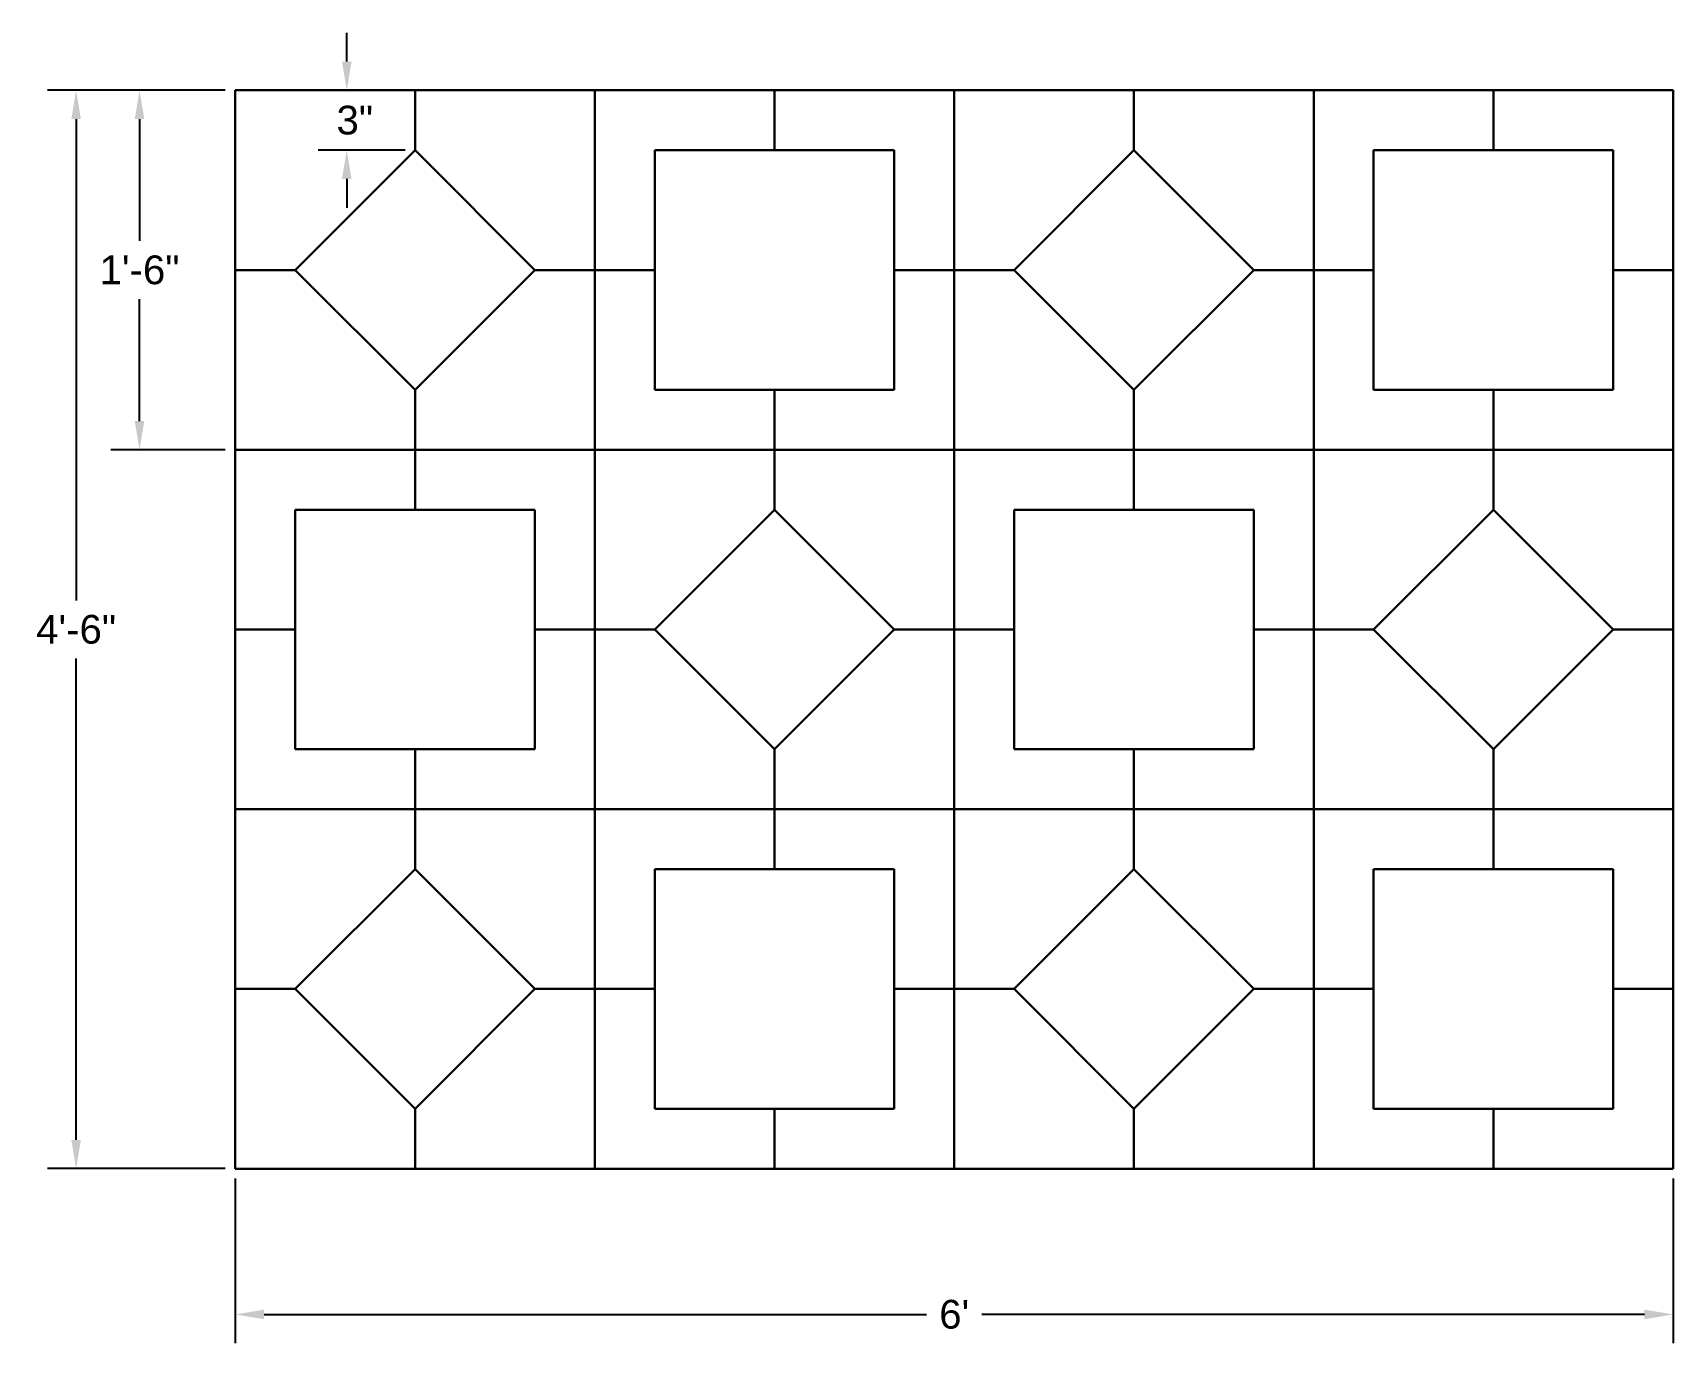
# Model space of a CAD drawing. Header units: inches. Extents: x -2.6 to 79.6, y -63 to 2.6.
import ezdxf

# ---------------------------------------------------------------- set-up
doc = ezdxf.new("R2010")
doc.units = ezdxf.units.IN
doc.header["$MEASUREMENT"] = 0
doc.styles.get("Standard").update_dxf_attribs({"font": 'ARIALUNI.ttf'})
doc.dimstyles.get("Standard").update_dxf_attribs({"dimscale": 8, "dimtxt": 0.18, "dimasz": 0.18, "dimexe": 0.18, "dimexo": 0.0625, "dimgap": 0.09, "dimtad": 0, "dimtih": 1, "dimtoh": 1, "dimdec": 4, "dimzin": 0, "dimdsep": 46, "dimlunit": 4, "dimtxsty": 'Standard', "dimcen": 0.09, "dimadec": 0, "dimazin": 2, "dimtfac": 1, "dimtdec": 4, "dimtofl": 0, "dimtmove": 0, "dimatfit": 3, "dimfxl": 1, "dimtolj": 1, "dimtzin": 0, "dimarcsym": 0})

# ---------------------------------------------------------------- blocks, each defined once
blk = doc.blocks.new('*D1')
at = {"color": 0, "lineweight": -2, "transparency": 16777216}
for p, q in [((7.081, -0.298), (-1.828, -0.298)), ((-0.388, -1.738), (-0.388, -25.842)), ((-0.388, -52.858), (-0.388, -28.754)), ((7.081, -54.298), (-1.828, -54.298))]:
    blk.add_line(p, q, dxfattribs=at)
at = {"color": 0, "transparency": 16777216}
for points in [[(-0.628, -1.738), (-0.148, -1.738), (-0.388, -0.298)], [(-0.628, -52.858), (-0.148, -52.858), (-0.388, -54.298)]]:
    blk.add_solid(points, dxfattribs=at)
at = {"layer": 'Defpoints', "color": 0, "transparency": 16777216}
for p in [(7.581, -0.298), (-0.388, -54.298), (7.581, -54.298)]:
    blk.add_point(p, dxfattribs=at)
at = {"color": 0, "transparency": 16777216, "insert": (-0.388, -27.298), "char_height": 1.44, "attachment_point": 5}
blk.add_mtext('\\A1;4\'-6"', dxfattribs=at)
blk = doc.blocks.new('*D2')
at = {"color": 0, "lineweight": -2, "transparency": 16777216}
for p, q in [((7.581, -54.798), (7.581, -63.038)), ((79.581, -54.798), (79.581, -63.038)), ((9.021, -61.598), (42.198, -61.598)), ((78.141, -61.598), (44.964, -61.598))]:
    blk.add_line(p, q, dxfattribs=at)
at = {"color": 0, "transparency": 16777216}
for points in [[(9.021, -61.358), (9.021, -61.838), (7.581, -61.598)], [(78.141, -61.358), (78.141, -61.838), (79.581, -61.598)]]:
    blk.add_solid(points, dxfattribs=at)
at = {"layer": 'Defpoints', "color": 0, "transparency": 16777216}
for p in [(7.581, -54.298), (79.581, -54.298), (79.581, -61.598)]:
    blk.add_point(p, dxfattribs=at)
at = {"color": 0, "transparency": 16777216, "insert": (43.581, -61.598), "char_height": 1.44, "attachment_point": 5}
blk.add_mtext("\\A1;6'", dxfattribs=at)
blk = doc.blocks.new('*D3')
at = {"color": 0, "lineweight": -2, "transparency": 16777216}
for p, q in [((13.163, 1.142), (13.163, 2.582)), ((16.081, -0.298), (11.723, -0.298)), ((16.081, -3.298), (11.723, -3.298)), ((13.163, -4.738), (13.163, -6.178))]:
    blk.add_line(p, q, dxfattribs=at)
at = {"color": 0, "transparency": 16777216}
for points in [[(12.923, 1.142), (13.403, 1.142), (13.163, -0.298)], [(12.923, -4.738), (13.403, -4.738), (13.163, -3.298)]]:
    blk.add_solid(points, dxfattribs=at)
at = {"layer": 'Defpoints', "color": 0, "transparency": 16777216}
for p in [(16.581, -0.298), (13.163, -3.298), (16.581, -3.298)]:
    blk.add_point(p, dxfattribs=at)
at = {"color": 0, "transparency": 16777216, "insert": (13.565, -1.798), "char_height": 1.44, "attachment_point": 5}
blk.add_mtext('\\A1;3"', dxfattribs=at)
blk = doc.blocks.new('*D4')
at = {"color": 0, "lineweight": -2, "transparency": 16777216}
for p, q in [((7.081, -0.298), (1.347, -0.298)), ((2.787, -1.738), (2.787, -7.842)), ((2.787, -16.858), (2.787, -10.754)), ((7.081, -18.298), (1.347, -18.298))]:
    blk.add_line(p, q, dxfattribs=at)
at = {"color": 0, "transparency": 16777216}
for points in [[(2.547, -1.738), (3.027, -1.738), (2.787, -0.298)], [(2.547, -16.858), (3.027, -16.858), (2.787, -18.298)]]:
    blk.add_solid(points, dxfattribs=at)
at = {"layer": 'Defpoints', "color": 0, "transparency": 16777216}
for p in [(7.581, -0.298), (2.787, -18.298), (7.581, -18.298)]:
    blk.add_point(p, dxfattribs=at)
at = {"color": 0, "transparency": 16777216, "insert": (2.787, -9.298), "char_height": 1.44, "attachment_point": 5}
blk.add_mtext('\\A1;1\'-6"', dxfattribs=at)

msp = doc.modelspace()

# ---------------------------------------------------------------- linework, layer by layer
at = {"lineweight": 30}
for p, q in [((7.58109, -0.29809), (7.58109, -54.29809)), ((79.58109, -0.29809), (7.58109, -0.29809)), ((7.58109, -0.29809), (7.58109, -18.29809)), ((7.58109, -0.29809), (25.58109, -0.29809)), ((16.58109, -0.29809), (16.58109, -3.29809)), ((25.58109, -0.29809), (43.58109, -0.29809)), ((25.58109, -0.29809), (25.58109, -54.29809)), ((34.58109, -0.29809), (34.58109, -3.29809)), ((43.58109, -0.29809), (61.58109, -0.29809)), ((43.58109, -0.29809), (43.58109, -54.29809)), ((52.58109, -0.29809), (52.58109, -3.29809)), ((61.58109, -0.29809), (79.58109, -0.29809)), ((61.58109, -0.29809), (61.58109, -54.29809)), ((70.58109, -0.29809), (70.58109, -3.29809)), ((79.58109, -54.29809), (79.58109, -0.29809)), ((79.58109, -0.29809), (79.58109, -18.29809)), ((16.58109, -3.29809), (10.58109, -9.29809)), ((22.58109, -9.29809), (16.58109, -3.29809)), ((40.58109, -3.29809), (28.58109, -3.29809)), ((28.58109, -3.29809), (28.58109, -9.29809)), ((40.58109, -15.29809), (40.58109, -3.29809)), ((52.58109, -3.29809), (46.58109, -9.29809)), ((58.58109, -9.29809), (52.58109, -3.29809)), ((76.58109, -3.29809), (64.58109, -3.29809)), ((64.58109, -3.29809), (64.58109, -9.29809)), ((76.58109, -15.29809), (76.58109, -3.29809)), ((7.58109, -9.29809), (10.58109, -9.29809)), ((10.58109, -9.29809), (16.58109, -15.29809)), ((16.58109, -15.29809), (22.58109, -9.29809)), ((25.58109, -9.29809), (22.58109, -9.29809)), ((22.58109, -9.29809), (25.58109, -9.29809)), ((25.58109, -9.29809), (28.58109, -9.29809)), ((28.58109, -9.29809), (28.58109, -15.29809)), ((43.58109, -9.29809), (40.58109, -9.29809)), ((40.58109, -9.29809), (43.58109, -9.29809)), ((43.58109, -9.29809), (46.58109, -9.29809)), ((46.58109, -9.29809), (52.58109, -15.29809)), ((52.58109, -15.29809), (58.58109, -9.29809)), ((61.58109, -9.29809), (58.58109, -9.29809)), ((58.58109, -9.29809), (61.58109, -9.29809)), ((61.58109, -9.29809), (64.58109, -9.29809)), ((64.58109, -9.29809), (64.58109, -15.29809)), ((79.58109, -9.29809), (76.58109, -9.29809)), ((16.58109, -18.29809), (16.58109, -15.29809)), ((16.58109, -15.29809), (16.58109, -18.29809)), ((28.58109, -15.29809), (40.58109, -15.29809)), ((34.58109, -18.29809), (34.58109, -15.29809)), ((34.58109, -15.29809), (34.58109, -18.29809)), ((52.58109, -18.29809), (52.58109, -15.29809)), ((52.58109, -15.29809), (52.58109, -18.29809)), ((64.58109, -15.29809), (76.58109, -15.29809)), ((70.58109, -18.29809), (70.58109, -15.29809)), ((70.58109, -15.29809), (70.58109, -18.29809)), ((7.58109, -18.29809), (7.58109, -36.29809)), ((7.58109, -18.29809), (79.58109, -18.29809)), ((16.58109, -18.29809), (16.58109, -21.29809)), ((34.58109, -18.29809), (34.58109, -21.29809)), ((52.58109, -18.29809), (52.58109, -21.29809)), ((70.58109, -18.29809), (70.58109, -21.29809)), ((79.58109, -18.29809), (79.58109, -36.29809)), ((16.58109, -21.29809), (10.58109, -21.29809)), ((10.58109, -21.29809), (10.58109, -27.29809)), ((22.58109, -21.29809), (16.58109, -21.29809)), ((22.58109, -27.29809), (22.58109, -21.29809)), ((28.58109, -27.29809), (34.58109, -21.29809)), ((34.58109, -21.29809), (40.58109, -27.29809)), ((52.58109, -21.29809), (46.58109, -21.29809)), ((46.58109, -21.29809), (46.58109, -27.29809)), ((58.58109, -21.29809), (52.58109, -21.29809)), ((58.58109, -33.29809), (58.58109, -21.29809)), ((70.58109, -21.29809), (64.58109, -27.29809)), ((76.58109, -27.29809), (70.58109, -21.29809)), ((7.58109, -27.29809), (10.58109, -27.29809)), ((10.58109, -27.29809), (10.58109, -33.29809)), ((25.58109, -27.29809), (22.58109, -27.29809)), ((22.58109, -33.29809), (22.58109, -27.29809)), ((25.58109, -27.29809), (25.58109, -27.29809)), ((25.58109, -27.29809), (28.58109, -27.29809)), ((34.58109, -33.29809), (28.58109, -27.29809)), ((40.58109, -27.29809), (34.58109, -33.29809)), ((43.58109, -27.29809), (40.58109, -27.29809)), ((43.58109, -27.29809), (43.58109, -27.29809)), ((43.58109, -27.29809), (46.58109, -27.29809)), ((46.58109, -27.29809), (46.58109, -33.29809)), ((61.58109, -27.29809), (58.58109, -27.29809)), ((61.58109, -27.29809), (61.58109, -27.29809)), ((61.58109, -27.29809), (64.58109, -27.29809)), ((64.58109, -27.29809), (70.58109, -33.29809)), ((70.58109, -33.29809), (76.58109, -27.29809)), ((79.58109, -27.29809), (76.58109, -27.29809)), ((10.58109, -33.29809), (16.58109, -33.29809)), ((16.58109, -36.29809), (16.58109, -33.29809)), ((16.58109, -33.29809), (16.58109, -36.29809)), ((16.58109, -33.29809), (22.58109, -33.29809)), ((34.58109, -36.29809), (34.58109, -33.29809)), ((34.58109, -33.29809), (34.58109, -36.29809)), ((46.58109, -33.29809), (58.58109, -33.29809)), ((52.58109, -36.29809), (52.58109, -33.29809)), ((52.58109, -33.29809), (52.58109, -36.29809)), ((70.58109, -36.29809), (70.58109, -33.29809)), ((70.58109, -33.29809), (70.58109, -36.29809)), ((7.58109, -36.29809), (7.58109, -54.29809)), ((7.58109, -36.29809), (79.58109, -36.29809)), ((16.58109, -36.29809), (16.58109, -39.29809)), ((34.58109, -36.29809), (34.58109, -39.29809)), ((52.58109, -36.29809), (52.58109, -39.29809)), ((70.58109, -36.29809), (70.58109, -39.29809)), ((79.58109, -36.29809), (79.58109, -54.29809)), ((16.58109, -39.29809), (10.58109, -45.29809)), ((22.58109, -45.29809), (16.58109, -39.29809)), ((40.58109, -39.29809), (28.58109, -39.29809)), ((28.58109, -45.29809), (28.58109, -39.29809)), ((40.58109, -51.29809), (40.58109, -39.29809)), ((46.58109, -45.29809), (52.58109, -39.29809)), ((52.58109, -39.29809), (58.58109, -45.29809)), ((76.58109, -39.29809), (64.58109, -39.29809)), ((64.58109, -39.29809), (64.58109, -45.29809)), ((76.58109, -51.29809), (76.58109, -39.29809)), ((7.58109, -45.29809), (10.58109, -45.29809)), ((10.58109, -45.29809), (16.58109, -51.29809)), ((16.58109, -51.29809), (22.58109, -45.29809)), ((25.58109, -45.29809), (22.58109, -45.29809)), ((22.58109, -45.29809), (25.58109, -45.29809)), ((25.58109, -45.29809), (28.58109, -45.29809)), ((28.58109, -45.29809), (28.58109, -51.29809)), ((43.58109, -45.29809), (40.58109, -45.29809)), ((40.58109, -45.29809), (43.58109, -45.29809)), ((43.58109, -45.29809), (46.58109, -45.29809)), ((52.58109, -51.29809), (46.58109, -45.29809)), ((58.58109, -45.29809), (52.58109, -51.29809)), ((61.58109, -45.29809), (58.58109, -45.29809)), ((58.58109, -45.29809), (61.58109, -45.29809)), ((61.58109, -45.29809), (64.58109, -45.29809)), ((64.58109, -45.29809), (64.58109, -51.29809)), ((79.58109, -45.29809), (76.58109, -45.29809)), ((16.58109, -54.29809), (16.58109, -51.29809)), ((28.58109, -51.29809), (40.58109, -51.29809)), ((34.58109, -54.29809), (34.58109, -51.29809)), ((52.58109, -54.29809), (52.58109, -51.29809)), ((70.58109, -51.29809), (64.58109, -51.29809)), ((64.58109, -51.29809), (76.58109, -51.29809)), ((70.58109, -54.29809), (70.58109, -51.29809)), ((7.58109, -54.29809), (79.58109, -54.29809)), ((25.58109, -54.29809), (7.58109, -54.29809)), ((43.58109, -54.29809), (25.58109, -54.29809)), ((61.58109, -54.29809), (43.58109, -54.29809)), ((79.58109, -54.29809), (61.58109, -54.29809))]:
    msp.add_line(p, q, dxfattribs=at)

# ---------------------------------------------------------------- dimensions: what is measured, and where the dimension line sits
dim = msp.add_linear_dim(base=(13.16335, -3.29809), p1=(16.58109, -0.29809), p2=(16.58109, -3.29809), angle=90, dimstyle='Standard', override={"dimtmove": 2})
dim.commit()
dim.dimension.update_dxf_attribs({"geometry": '*D3', "text_midpoint": (13.56548, -1.79809), "dimtype": 160})
for base, p2, picture, middle in [((-0.38756, -54.29809), (7.58109, -54.29809), '*D1', (-0.38756, -27.29809)), ((2.78705, -18.29809), (7.58109, -18.29809), '*D4', (2.78705, -9.29809))]:
    dim = msp.add_linear_dim(base=base, p1=(7.58109, -0.29809), p2=p2, angle=90, dimstyle='Standard')
    dim.commit()
    dim.dimension.update_dxf_attribs({"geometry": picture, "text_midpoint": middle})
dim = msp.add_linear_dim(base=(79.58109, -61.59782), p1=(7.58109, -54.29809), p2=(79.58109, -54.29809), dimstyle='Standard')
dim.commit()
dim.dimension.update_dxf_attribs({"geometry": '*D2', "text_midpoint": (43.58109, -61.59782)})

doc.saveas('drawing.dxf')
